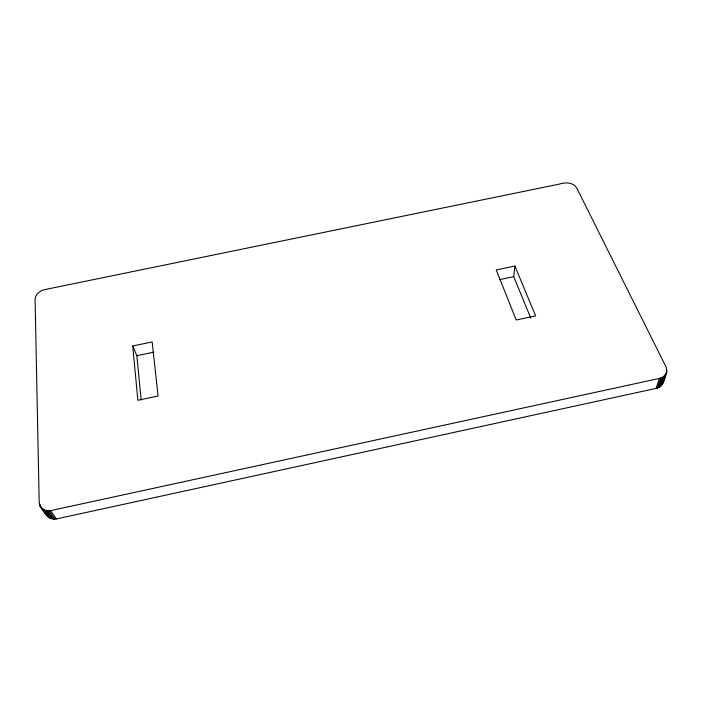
<?xml version="1.0" encoding="UTF-8"?>
<svg xmlns="http://www.w3.org/2000/svg" width="702" height="702" viewBox="0 0 702 702"><rect width="100%" height="100%" fill="white"/><g stroke="black" fill="none" stroke-linecap="round" stroke-linejoin="round"><path stroke-width="1.05" d="M530.8 318.138L513.732 276.667L514.891 266.058L496.235 269.963L516.233 320.015L535.626 315.9L514.891 266.058M666.733 372.095L666.268 367.348L576.772 188.048C573.323 182.081 565.031 182.169 559.283 184.117L45.016 289.549C39.777 290.567 34.275 295.077 35.118 300.921L39.189 502.518L40.128 506.274L46.806 515.628L49.623 517.997L53.449 519.068L56.388 518.945L656.08 388.399C663.767 387.171 664.522 377.922 666.733 372.095L662.337 384.266M663.346 379.843L662.846 383.239M656.08 388.399L659.529 378.404L663.346 376.825L666.382 373.192M657.467 388.013L660.933 378.009M658.73 387.486L662.214 377.483M659.854 386.837L663.346 376.825M660.828 386.074L664.346 376.053M661.661 385.214L665.189 375.184M663.364 381.019L666.9 370.954M40.786 507.318L44.831 510.222L50.5 510.661L659.529 378.404M132.713 345.981L152.132 341.918L158.099 395.998L137.864 400.289L132.713 345.981L136.846 355.695L141.155 399.921M136.846 355.695L153.87 352.132M499.42 279.668L513.732 276.667M40.128 506.274L46.806 515.628M43.638 509.705L49.623 517.997M39.321 503.861L40.523 505.528M42.559 509.047L48.561 517.339M39.637 505.115L45.06 512.618M41.602 508.248L47.613 516.549M44.831 510.222L50.807 518.506M46.13 510.582L52.088 518.866M47.517 510.784L53.449 519.068M48.982 510.81L54.888 519.094M50.5 510.661L56.388 518.945M45.665 513.452L46.157 514.592"/></g></svg>
